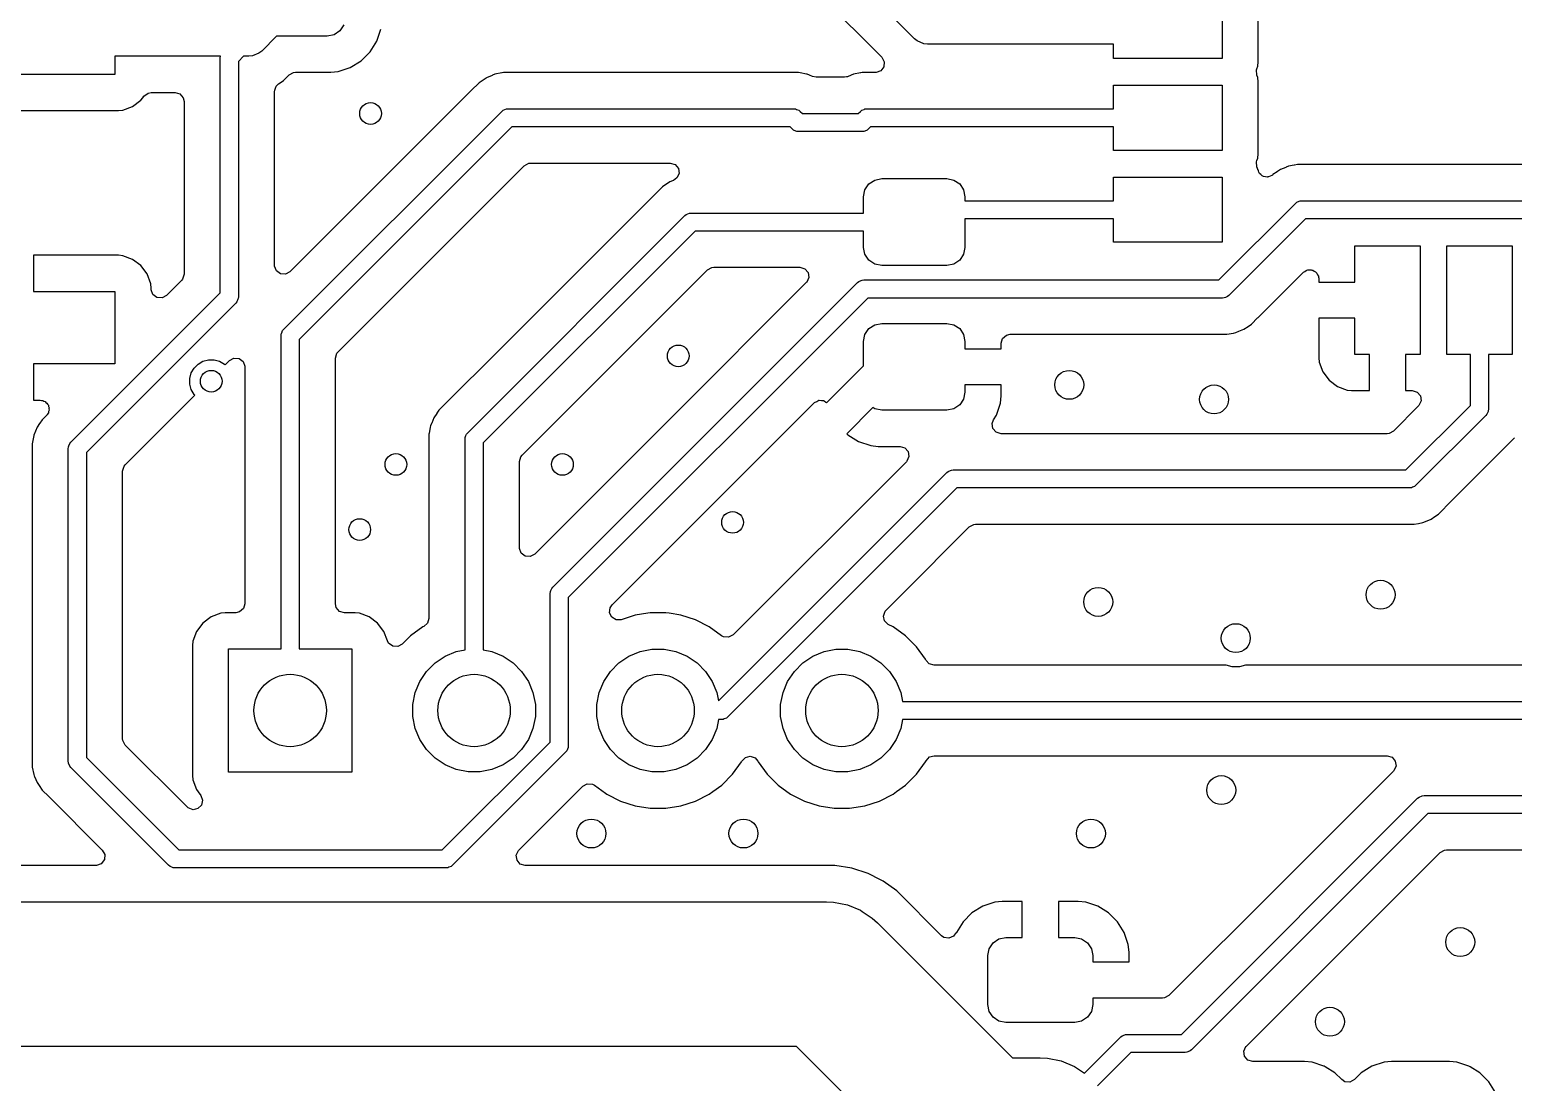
# Model space of a CAD drawing. Extents: x 2.03 to 8.88, y -5.74 to -2.97.
# Drawn here: x 3.702 to 4.509, y -4.246 to -3.673 of the extents above; entities that cross this region are included whole.
import ezdxf

# ---------------------------------------------------------------- set-up
doc = ezdxf.new("R2010")
doc.units = 0
doc.header["$MEASUREMENT"] = 0
doc.layers.add('BLACK', color=7, linetype='CONTINUOUS')

msp = doc.modelspace()

# ---------------------------------------------------------------- linework, layer by layer
at = {"layer": 'BLACK', "linetype": 'CONTINUOUS'}
for p, q in [((4.18359, -3.67783), (3.97392, -3.46816)), ((3.96974, -3.49184), (4.16581, -3.68791)), ((4.35079, -3.65315), (4.35079, -3.68858)), ((4.37049, -3.69047), (4.37049, -3.65126)), ((3.87327, -3.6703), (3.87113, -3.6735)), ((3.83675, -3.67638), (3.82861, -3.68452)), ((3.86417, -3.67638), (3.83675, -3.67638)), ((3.86794, -3.67563), (3.86417, -3.67638)), ((3.87113, -3.6735), (3.86794, -3.67563)), ((3.89113, -3.67911), (3.89331, -3.67255)), ((4.18508, -3.67905), (4.18359, -3.67783)), ((3.82712, -3.68574), (3.82357, -3.68721)), ((3.82861, -3.68452), (3.82712, -3.68574)), ((3.82712, -3.68574), (3.82712, -3.68574)), ((3.88262, -3.68987), (3.88751, -3.68499)), ((3.88751, -3.68499), (3.89113, -3.67911)), ((4.18863, -3.68052), (4.18508, -3.67905)), ((4.19055, -3.68071), (4.18863, -3.68052)), ((4.18863, -3.68052), (4.18863, -3.68052)), ((4.29173, -3.68071), (4.19055, -3.68071)), ((4.29173, -3.68858), (4.29173, -3.68071)), ((3.80618, -3.6874), (3.74882, -3.6874)), ((3.74882, -3.6874), (3.74882, -3.69724)), ((3.8061, -3.68819), (3.80618, -3.6874)), ((3.8061, -3.81615), (3.8061, -3.68819)), ((3.81877, -3.6874), (3.81594, -3.69023)), ((3.81594, -3.69023), (3.81594, -3.81819)), ((3.82165, -3.6874), (3.81877, -3.6874)), ((3.82357, -3.68721), (3.82165, -3.6874)), ((3.87019, -3.69567), (3.87675, -3.6935)), ((3.87675, -3.6935), (3.88262, -3.68987)), ((4.16693, -3.69306), (4.16528, -3.69527)), ((4.16581, -3.68791), (4.16712, -3.69032)), ((4.16712, -3.69032), (4.16693, -3.69306)), ((4.35079, -3.68858), (4.29173, -3.68858)), ((4.36954, -3.69483), (4.36974, -3.69416)), ((4.36974, -3.69416), (4.37024, -3.69281)), ((4.37024, -3.69281), (4.37049, -3.69047)), ((3.74882, -3.69724), (3.64055, -3.69724)), ((3.83679, -3.70322), (3.83782, -3.70229)), ((3.83782, -3.70229), (3.83865, -3.70174)), ((3.83782, -3.70229), (3.83782, -3.70229)), ((3.83782, -3.70229), (3.83782, -3.70229)), ((3.83865, -3.70174), (3.84049, -3.70051)), ((3.84049, -3.70051), (3.84349, -3.69751)), ((3.84349, -3.69751), (3.8459, -3.69619)), ((3.8459, -3.69619), (3.84694, -3.69608)), ((3.84694, -3.69608), (3.86614, -3.69608)), ((3.86614, -3.69608), (3.87019, -3.69567)), ((3.86614, -3.69608), (3.86614, -3.69608)), ((3.94599, -3.70265), (3.94347, -3.70517)), ((3.9469, -3.70174), (3.94599, -3.70265)), ((3.95014, -3.69957), (3.9469, -3.70174)), ((3.9469, -3.70174), (3.9469, -3.70174)), ((3.95063, -3.69925), (3.95014, -3.69957)), ((3.95014, -3.69957), (3.95014, -3.69957)), ((3.95093, -3.69904), (3.95063, -3.69925)), ((3.95386, -3.69783), (3.95093, -3.69904)), ((3.95093, -3.69904), (3.95093, -3.69904)), ((3.95418, -3.6977), (3.95386, -3.69783)), ((3.95386, -3.69783), (3.95386, -3.69783)), ((3.95542, -3.69719), (3.95418, -3.6977)), ((3.95918, -3.69644), (3.95542, -3.69719)), ((3.95932, -3.69641), (3.95918, -3.69644)), ((3.96017, -3.69624), (3.95932, -3.69641)), ((3.95932, -3.69641), (3.95932, -3.69641)), ((3.96502, -3.69624), (3.96017, -3.69624)), ((4.12041, -3.69624), (3.96502, -3.69624)), ((4.1214, -3.69644), (4.12041, -3.69624)), ((4.12041, -3.69624), (4.12041, -3.69624)), ((4.12478, -3.69711), (4.1214, -3.69644)), ((4.12517, -3.69719), (4.12478, -3.69711)), ((4.12641, -3.6977), (4.12517, -3.69719)), ((4.12517, -3.69719), (4.12517, -3.69719)), ((4.12816, -3.69843), (4.12641, -3.6977)), ((4.12641, -3.6977), (4.12641, -3.6977)), ((4.13003, -3.6988), (4.12816, -3.69843)), ((4.14556, -3.6988), (4.13003, -3.6988)), ((4.14656, -3.6986), (4.14556, -3.6988)), ((4.14694, -3.6986), (4.14656, -3.6986)), ((4.14719, -3.69853), (4.14694, -3.6986)), ((4.14918, -3.6977), (4.14719, -3.69853)), ((4.15042, -3.69719), (4.14918, -3.6977)), ((4.15419, -3.69644), (4.15042, -3.69719)), ((4.15441, -3.69639), (4.15419, -3.69644)), ((4.15518, -3.69624), (4.15441, -3.69639)), ((4.15441, -3.69639), (4.15441, -3.69639)), ((4.16235, -3.69624), (4.15518, -3.69624)), ((4.1627, -3.69623), (4.16235, -3.69624)), ((4.16528, -3.69527), (4.1627, -3.69623)), ((4.36974, -3.69757), (4.36954, -3.69483)), ((4.37024, -3.69892), (4.36974, -3.69757)), ((4.37049, -3.70126), (4.37024, -3.69892)), ((4.37049, -3.74047), (4.37049, -3.70126)), ((3.7629, -3.71132), (3.76395, -3.70992)), ((3.76395, -3.70992), (3.76459, -3.70906)), ((3.76459, -3.70906), (3.76679, -3.70741)), ((3.76679, -3.70741), (3.76849, -3.70711)), ((3.76849, -3.70711), (3.78152, -3.70711)), ((3.78152, -3.70711), (3.78416, -3.70788)), ((3.78416, -3.70788), (3.78596, -3.70996)), ((3.78596, -3.70996), (3.7864, -3.71199)), ((3.83565, -3.70635), (3.83574, -3.70605)), ((3.83565, -3.8012), (3.83565, -3.70635)), ((3.83569, -3.70574), (3.83612, -3.70475)), ((3.83574, -3.70605), (3.83569, -3.70574)), ((3.83612, -3.70475), (3.83642, -3.70371)), ((3.83642, -3.70371), (3.83669, -3.70344)), ((3.83669, -3.70344), (3.83679, -3.70322)), ((3.94347, -3.70517), (3.84398, -3.80465)), ((4.29173, -3.71594), (4.29173, -3.70315)), ((4.29173, -3.70315), (4.35079, -3.70315)), ((4.35079, -3.70315), (4.35079, -3.73858)), ((3.63867, -3.71695), (3.7507, -3.71695)), ((3.7507, -3.71695), (3.75305, -3.7167)), ((3.75305, -3.7167), (3.75836, -3.71472)), ((3.75836, -3.71472), (3.7629, -3.71132)), ((3.7864, -3.71199), (3.7864, -3.80597)), ((3.84061, -3.83589), (3.95912, -3.71739)), ((3.95912, -3.71739), (3.95986, -3.71677)), ((3.95986, -3.71677), (3.96164, -3.71604)), ((3.96164, -3.71604), (3.9626, -3.71594)), ((3.96164, -3.71604), (3.96164, -3.71604)), ((3.9626, -3.71594), (4.11799, -3.71594)), ((4.11799, -3.71594), (4.11895, -3.71604)), ((4.11895, -3.71604), (4.11895, -3.71604)), ((4.11895, -3.71604), (4.11947, -3.71625)), ((4.11947, -3.71625), (4.12072, -3.71677)), ((4.12072, -3.71677), (4.12072, -3.71677)), ((4.12072, -3.71677), (4.12147, -3.71739)), ((4.12147, -3.71739), (4.12258, -3.7185)), ((4.12258, -3.7185), (4.15301, -3.7185)), ((4.15301, -3.7185), (4.15413, -3.71739)), ((4.15413, -3.71739), (4.15487, -3.71677)), ((4.15487, -3.71677), (4.15613, -3.71625)), ((4.15487, -3.71677), (4.15487, -3.71677)), ((4.15613, -3.71625), (4.15665, -3.71604)), ((4.15665, -3.71604), (4.15761, -3.71594)), ((4.15665, -3.71604), (4.15665, -3.71604)), ((4.15761, -3.71594), (4.29173, -3.71594)), ((3.96464, -3.72579), (3.84902, -3.84141)), ((4.11595, -3.72579), (3.96464, -3.72579)), ((4.11706, -3.72691), (4.11595, -3.72579)), ((4.11781, -3.72752), (4.11706, -3.72691)), ((4.15853, -3.72691), (4.15778, -3.72752)), ((4.15964, -3.72579), (4.15853, -3.72691)), ((4.29173, -3.72579), (4.15964, -3.72579)), ((4.29173, -3.73858), (4.29173, -3.72579)), ((4.11906, -3.72804), (4.11781, -3.72752)), ((4.11781, -3.72752), (4.11781, -3.72752)), ((4.11958, -3.72825), (4.11906, -3.72804)), ((4.12054, -3.72835), (4.11958, -3.72825)), ((4.11958, -3.72825), (4.11958, -3.72825)), ((4.15505, -3.72835), (4.12054, -3.72835)), ((4.15601, -3.72825), (4.15505, -3.72835)), ((4.15653, -3.72804), (4.15601, -3.72825)), ((4.15601, -3.72825), (4.15601, -3.72825)), ((4.15778, -3.72752), (4.15653, -3.72804)), ((4.15778, -3.72752), (4.15778, -3.72752)), ((4.35079, -3.73858), (4.29173, -3.73858)), ((4.36974, -3.74416), (4.37024, -3.74281)), ((4.37024, -3.74281), (4.37049, -3.74047)), ((3.87015, -3.84814), (3.97137, -3.74692)), ((3.97137, -3.74692), (3.97378, -3.7456)), ((3.97378, -3.7456), (3.97482, -3.74549)), ((3.97482, -3.74549), (4.05073, -3.74549)), ((4.05073, -3.74549), (4.05337, -3.74627)), ((4.05337, -3.74627), (4.05517, -3.74835)), ((4.05556, -3.75107), (4.05442, -3.75357)), ((4.05517, -3.74835), (4.05556, -3.75107)), ((4.36954, -3.74483), (4.36974, -3.74416)), ((4.36974, -3.74757), (4.36954, -3.74483)), ((4.37003, -3.74835), (4.36974, -3.74757)), ((4.37024, -3.74892), (4.37003, -3.74835)), ((4.37031, -3.74922), (4.37024, -3.74892)), ((4.3704, -3.74919), (4.37031, -3.74922)), ((4.37057, -3.74965), (4.3704, -3.74919)), ((4.37072, -3.75043), (4.37057, -3.74965)), ((4.371, -3.75074), (4.37072, -3.75043)), ((4.37117, -3.75116), (4.371, -3.75074)), ((4.37194, -3.75174), (4.37117, -3.75116)), ((4.38081, -3.75018), (4.37848, -3.75174)), ((4.38086, -3.75015), (4.38081, -3.75018)), ((4.38251, -3.74904), (4.38086, -3.75015)), ((4.38086, -3.75015), (4.38086, -3.75015)), ((4.38539, -3.74785), (4.38251, -3.74904)), ((4.38251, -3.74904), (4.38251, -3.74904)), ((4.38568, -3.74773), (4.38539, -3.74785)), ((4.38539, -3.74785), (4.38539, -3.74785)), ((4.38699, -3.74719), (4.38568, -3.74773)), ((4.38999, -3.74659), (4.38699, -3.74719)), ((4.39015, -3.74656), (4.38999, -3.74659)), ((4.39175, -3.74624), (4.39015, -3.74656)), ((4.39015, -3.74656), (4.39015, -3.74656)), ((4.95619, -3.74624), (4.39175, -3.74624)), ((4.04651, -3.75843), (3.95769, -3.84725)), ((4.05054, -3.75574), (4.04651, -3.75843)), ((4.04651, -3.75843), (4.04651, -3.75843)), ((4.052, -3.75513), (4.05054, -3.75574)), ((4.0526, -3.75488), (4.052, -3.75513)), ((4.05442, -3.75357), (4.0526, -3.75488)), ((4.15665, -3.76001), (4.15879, -3.75682)), ((4.15879, -3.75682), (4.16198, -3.75469)), ((4.16198, -3.75469), (4.16575, -3.75394)), ((4.16575, -3.75394), (4.20118, -3.75394)), ((4.20118, -3.75394), (4.20495, -3.75469)), ((4.20495, -3.75469), (4.20814, -3.75682)), ((4.20814, -3.75682), (4.21027, -3.76001)), ((4.29173, -3.76594), (4.29173, -3.75315)), ((4.29173, -3.75315), (4.35079, -3.75315)), ((4.35079, -3.75315), (4.35079, -3.78858)), ((4.3726, -3.75244), (4.37194, -3.75174)), ((4.37302, -3.75255), (4.3726, -3.75244)), ((4.37337, -3.75281), (4.37302, -3.75255)), ((4.37433, -3.75288), (4.37337, -3.75281)), ((4.37527, -3.75311), (4.37433, -3.75288)), ((4.37568, -3.75297), (4.37527, -3.75311)), ((4.37611, -3.753), (4.37568, -3.75297)), ((4.37696, -3.75254), (4.37611, -3.753)), ((4.37787, -3.75223), (4.37696, -3.75254)), ((4.37823, -3.75199), (4.37787, -3.75223)), ((4.37848, -3.75174), (4.37823, -3.75199)), ((4.15591, -3.76378), (4.15665, -3.76001)), ((4.15591, -3.77264), (4.15591, -3.76378)), ((4.21027, -3.76001), (4.21102, -3.76378)), ((4.21102, -3.76378), (4.21102, -3.76594)), ((4.21102, -3.76594), (4.29173, -3.76594)), ((4.39069, -3.76739), (4.39144, -3.76677)), ((4.39144, -3.76677), (4.39269, -3.76625)), ((4.39144, -3.76677), (4.39144, -3.76677)), ((4.39269, -3.76625), (4.39321, -3.76604)), ((4.39321, -3.76604), (4.39417, -3.76594)), ((4.39321, -3.76604), (4.39321, -3.76604)), ((4.39417, -3.76594), (4.98071, -3.76594)), ((3.94061, -3.89219), (4.05872, -3.77408)), ((4.05872, -3.77408), (4.05947, -3.77347)), ((4.05947, -3.77347), (4.06124, -3.77273)), ((4.06124, -3.77273), (4.0622, -3.77264)), ((4.0622, -3.77264), (4.15591, -3.77264)), ((4.34899, -3.80909), (4.39069, -3.76739)), ((4.06424, -3.78248), (3.94902, -3.89771)), ((4.15591, -3.78248), (4.06424, -3.78248)), ((4.15591, -3.79134), (4.15591, -3.78248)), ((4.29173, -3.77579), (4.21102, -3.77579)), ((4.21102, -3.77579), (4.21102, -3.79134)), ((4.29173, -3.78858), (4.29173, -3.77579)), ((4.39621, -3.77579), (4.3545, -3.8175)), ((4.98071, -3.77579), (4.39621, -3.77579)), ((4.15665, -3.79511), (4.15591, -3.79134)), ((4.21102, -3.79134), (4.21027, -3.79511)), ((4.35079, -3.78858), (4.29173, -3.78858)), ((4.42303, -3.81024), (4.42303, -3.79055)), ((4.42303, -3.79055), (4.45846, -3.79055)), ((4.45846, -3.79055), (4.45846, -3.84961)), ((4.47303, -3.84961), (4.47303, -3.79055)), ((4.47303, -3.79055), (4.50846, -3.79055)), ((4.50846, -3.79055), (4.50846, -3.84961)), ((3.7507, -3.79567), (3.70453, -3.79567)), ((3.70453, -3.79567), (3.70453, -3.81535)), ((3.75305, -3.79592), (3.7507, -3.79567)), ((3.75835, -3.7979), (3.75305, -3.79592)), ((3.75305, -3.79592), (3.75305, -3.79592)), ((3.76288, -3.80129), (3.75835, -3.7979)), ((3.75835, -3.7979), (3.75835, -3.7979)), ((4.15879, -3.7983), (4.15665, -3.79511)), ((4.16198, -3.80043), (4.15879, -3.7983)), ((4.20814, -3.7983), (4.20495, -3.80043)), ((4.21027, -3.79511), (4.20814, -3.7983)), ((3.76627, -3.80582), (3.76288, -3.80129)), ((3.76288, -3.80129), (3.76288, -3.80129)), ((3.76825, -3.81113), (3.76627, -3.80582)), ((3.76627, -3.80582), (3.76627, -3.80582)), ((3.7864, -3.80597), (3.78562, -3.80861)), ((3.83566, -3.80155), (3.83565, -3.8012)), ((3.83662, -3.80413), (3.83566, -3.80155)), ((3.83883, -3.80578), (3.83662, -3.80413)), ((3.84157, -3.80597), (3.83883, -3.80578)), ((3.84398, -3.80465), (3.84157, -3.80597)), ((3.97015, -3.90444), (4.07098, -3.80361)), ((4.07098, -3.80361), (4.07339, -3.8023)), ((4.07339, -3.8023), (4.07443, -3.80219)), ((4.07443, -3.80219), (4.1213, -3.80219)), ((4.1213, -3.80219), (4.12394, -3.80296)), ((4.12394, -3.80296), (4.12574, -3.80504)), ((4.12574, -3.80504), (4.12613, -3.80776)), ((4.16575, -3.80118), (4.16198, -3.80043)), ((4.20118, -3.80118), (4.16575, -3.80118)), ((4.20495, -3.80043), (4.20118, -3.80118)), ((4.37043, -3.82944), (4.39501, -3.80485)), ((4.39501, -3.80485), (4.39578, -3.80444)), ((4.39578, -3.80444), (4.39644, -3.80386)), ((4.39644, -3.80386), (4.39696, -3.80379)), ((4.39696, -3.80379), (4.39743, -3.80353)), ((4.39743, -3.80353), (4.3983, -3.8036)), ((4.3983, -3.8036), (4.39916, -3.80347)), ((4.39916, -3.80347), (4.39964, -3.80369)), ((4.39964, -3.80369), (4.40017, -3.80373)), ((4.40017, -3.80373), (4.40087, -3.80425)), ((4.40087, -3.80425), (4.40166, -3.80462)), ((4.40166, -3.80462), (4.40195, -3.80506)), ((4.40195, -3.80506), (4.40237, -3.80538)), ((4.40237, -3.80538), (4.40268, -3.8062)), ((4.40268, -3.8062), (4.40315, -3.80693)), ((4.40315, -3.80693), (4.40327, -3.80779)), ((3.70453, -3.81535), (3.74882, -3.81535)), ((3.74882, -3.81535), (3.74882, -3.85472)), ((3.7685, -3.81347), (3.76825, -3.81113)), ((3.76825, -3.81113), (3.76825, -3.81113)), ((3.7685, -3.8141), (3.7685, -3.81347)), ((3.7685, -3.81347), (3.7685, -3.81347)), ((3.76852, -3.81444), (3.7685, -3.8141)), ((3.76948, -3.81702), (3.76852, -3.81444)), ((3.78497, -3.80942), (3.77684, -3.81755)), ((3.78562, -3.80861), (3.78497, -3.80942)), ((3.98691, -3.97622), (4.1526, -3.81054)), ((4.12475, -3.81052), (4.05088, -3.88439)), ((4.12499, -3.81026), (4.12475, -3.81052)), ((4.12613, -3.80776), (4.12499, -3.81026)), ((4.1526, -3.81054), (4.15335, -3.80992)), ((4.15335, -3.80992), (4.1546, -3.8094)), ((4.15335, -3.80992), (4.15335, -3.80992)), ((4.1546, -3.8094), (4.15512, -3.80919)), ((4.15512, -3.80919), (4.15608, -3.80909)), ((4.15512, -3.80919), (4.15512, -3.80919)), ((4.15608, -3.80909), (4.34899, -3.80909)), ((4.40327, -3.80779), (4.40333, -3.80796)), ((4.40333, -3.80796), (4.40335, -3.80831)), ((4.40335, -3.80831), (4.40335, -3.81024)), ((4.40335, -3.81024), (4.42303, -3.81024)), ((3.72487, -3.89739), (3.8061, -3.81615)), ((3.8145, -3.82167), (3.73327, -3.9029)), ((3.77168, -3.81867), (3.76948, -3.81702)), ((3.77442, -3.81887), (3.77168, -3.81867)), ((3.77684, -3.81755), (3.77442, -3.81887)), ((3.81512, -3.82092), (3.8145, -3.82167)), ((3.81572, -3.81946), (3.81512, -3.82092)), ((3.81512, -3.82092), (3.81512, -3.82092)), ((3.81585, -3.81915), (3.81572, -3.81946)), ((3.81594, -3.81819), (3.81585, -3.81915)), ((3.81585, -3.81915), (3.81585, -3.81915)), ((4.15812, -3.81894), (3.99531, -3.98174)), ((4.35102, -3.81894), (4.15812, -3.81894)), ((4.35198, -3.81884), (4.35102, -3.81894)), ((4.3526, -3.81859), (4.35198, -3.81884)), ((4.35198, -3.81884), (4.35198, -3.81884)), ((4.35376, -3.81811), (4.3526, -3.81859)), ((4.3545, -3.8175), (4.35376, -3.81811)), ((4.35376, -3.81811), (4.35376, -3.81811)), ((4.36672, -3.83314), (4.37015, -3.82971)), ((4.37015, -3.82971), (4.37043, -3.82944)), ((4.37015, -3.82971), (4.37015, -3.82971)), ((4.37043, -3.82944), (4.37043, -3.82944)), ((4.42303, -3.82992), (4.40335, -3.82992)), ((4.40335, -3.82992), (4.40335, -3.85149)), ((4.42303, -3.84961), (4.42303, -3.82992)), ((3.83917, -3.83937), (3.83927, -3.83841)), ((3.83917, -4.00984), (3.83917, -3.83937)), ((3.83927, -3.83841), (3.83935, -3.8382)), ((3.83935, -3.8382), (3.8395, -3.83786)), ((3.8395, -3.83786), (3.84, -3.83664)), ((3.84, -3.83664), (3.84061, -3.83589)), ((3.84, -3.83664), (3.84, -3.83664)), ((4.15591, -3.84252), (4.15665, -3.83875)), ((4.15665, -3.83875), (4.15879, -3.83556)), ((4.15879, -3.83556), (4.16198, -3.83343)), ((4.16198, -3.83343), (4.16575, -3.83268)), ((4.16575, -3.83268), (4.20118, -3.83268)), ((4.20118, -3.83268), (4.20495, -3.83343)), ((4.20495, -3.83343), (4.20814, -3.83556)), ((4.20814, -3.83556), (4.21027, -3.83875)), ((4.21027, -3.83875), (4.21102, -3.84252)), ((4.23148, -3.84088), (4.23356, -3.83908)), ((4.23356, -3.83908), (4.23559, -3.83864)), ((4.23559, -3.83864), (4.35345, -3.83864)), ((4.35345, -3.83864), (4.35704, -3.83793)), ((4.35345, -3.83864), (4.35345, -3.83864)), ((4.35704, -3.83793), (4.35821, -3.8377)), ((4.35821, -3.8377), (4.35993, -3.83698)), ((4.35993, -3.83698), (4.36269, -3.83584)), ((4.36269, -3.83584), (4.36493, -3.83434)), ((4.36493, -3.83434), (4.36672, -3.83314)), ((3.84902, -3.84141), (3.84902, -4.00984)), ((3.95769, -3.84725), (3.9284, -3.87654)), ((4.15591, -3.85577), (4.15591, -3.84252)), ((4.21102, -3.84252), (4.21102, -3.84646)), ((4.21102, -3.84646), (4.23071, -3.84646)), ((4.23071, -3.84352), (4.23148, -3.84088)), ((4.23071, -3.84646), (4.23071, -3.84352)), ((3.74882, -3.85472), (3.70453, -3.85472)), ((3.70453, -3.85472), (3.70453, -3.87441)), ((3.79181, -3.85698), (3.79399, -3.8548)), ((3.79399, -3.8548), (3.79666, -3.85326)), ((3.79666, -3.85326), (3.79964, -3.85246)), ((3.79964, -3.85246), (3.80272, -3.85246)), ((3.80272, -3.85246), (3.8057, -3.85326)), ((3.8057, -3.85326), (3.80837, -3.8548)), ((3.80837, -3.8548), (3.8088, -3.85524)), ((3.8088, -3.85524), (3.81113, -3.8529)), ((3.81113, -3.8529), (3.81355, -3.85159)), ((3.81355, -3.85159), (3.81629, -3.85178)), ((3.81629, -3.85178), (3.81849, -3.85343)), ((3.81849, -3.85343), (3.81946, -3.85601)), ((3.81946, -3.85601), (3.81947, -3.85636)), ((3.86872, -3.85159), (3.8695, -3.84895)), ((3.86872, -3.98526), (3.86872, -3.85159)), ((3.8695, -3.84895), (3.87015, -3.84814)), ((4.1358, -3.87587), (4.15591, -3.85577)), ((4.40335, -3.85149), (4.4036, -3.85383)), ((4.4036, -3.85383), (4.4036, -3.85383)), ((4.4036, -3.85383), (4.40558, -3.85914)), ((4.43091, -3.84961), (4.42303, -3.84961)), ((4.43091, -3.86929), (4.43091, -3.84961)), ((4.45846, -3.84961), (4.45059, -3.84961)), ((4.45059, -3.84961), (4.45059, -3.86929)), ((4.48583, -3.84961), (4.47303, -3.84961)), ((4.48583, -3.87729), (4.48583, -3.84961)), ((4.50846, -3.84961), (4.49567, -3.84961)), ((4.49567, -3.84961), (4.49567, -3.87933)), ((3.78947, -3.86263), (3.79027, -3.85965)), ((3.78947, -3.86571), (3.78947, -3.86263)), ((3.79027, -3.85965), (3.79181, -3.85698)), ((3.81947, -3.85636), (3.81947, -3.98526)), ((4.40558, -3.85914), (4.40558, -3.85914)), ((4.40558, -3.85914), (4.40897, -3.86367)), ((4.40897, -3.86367), (4.40897, -3.86367)), ((4.40897, -3.86367), (4.4135, -3.86706)), ((3.7544, -3.90964), (3.79224, -3.8718)), ((3.79027, -3.86869), (3.78947, -3.86571)), ((3.79181, -3.87136), (3.79027, -3.86869)), ((3.79224, -3.8718), (3.79181, -3.87136)), ((4.21102, -3.87008), (4.21027, -3.87385)), ((4.23071, -3.86614), (4.21102, -3.86614)), ((4.21102, -3.86614), (4.21102, -3.87008)), ((4.2303, -3.87609), (4.23071, -3.87205)), ((4.23071, -3.87205), (4.23071, -3.86614)), ((4.23071, -3.87205), (4.23071, -3.87205)), ((4.4135, -3.86706), (4.4135, -3.86706)), ((4.4135, -3.86706), (4.4188, -3.86904)), ((4.4188, -3.86904), (4.4188, -3.86904)), ((4.4188, -3.86904), (4.42115, -3.86929)), ((4.42115, -3.86929), (4.42115, -3.86929)), ((4.42115, -3.86929), (4.43091, -3.86929)), ((4.45059, -3.86929), (4.45418, -3.86929)), ((4.45418, -3.86929), (4.45681, -3.87007)), ((4.45681, -3.87007), (4.45862, -3.87215)), ((4.45862, -3.87215), (4.45901, -3.87487)), ((3.70453, -3.87441), (3.70819, -3.87441)), ((3.70819, -3.87441), (3.70885, -3.8746)), ((3.70885, -3.8746), (3.70953, -3.8746)), ((3.70953, -3.8746), (3.71014, -3.87498)), ((3.71014, -3.87498), (3.71083, -3.87518)), ((3.71083, -3.87518), (3.71128, -3.8757)), ((3.71128, -3.8757), (3.71186, -3.87607)), ((3.71186, -3.87607), (3.71216, -3.87672)), ((3.71216, -3.87672), (3.71263, -3.87726)), ((3.71263, -3.87726), (3.71273, -3.87794)), ((3.71273, -3.87794), (3.71302, -3.87856)), ((3.71302, -3.87999), (3.71274, -3.88062)), ((3.71302, -3.87856), (3.71292, -3.87927)), ((3.71292, -3.87927), (3.71302, -3.87999)), ((3.92497, -3.87997), (3.92392, -3.88154)), ((3.92735, -3.87759), (3.92497, -3.87997)), ((3.9284, -3.87654), (3.92735, -3.87759)), ((3.9284, -3.87654), (3.9284, -3.87654)), ((4.01911, -3.98581), (4.1291, -3.87583)), ((4.1291, -3.87583), (4.12918, -3.87578)), ((4.12918, -3.87578), (4.12923, -3.8757)), ((4.12923, -3.8757), (4.13038, -3.87513)), ((4.13038, -3.87513), (4.13151, -3.87451)), ((4.13151, -3.87451), (4.1316, -3.87452)), ((4.1316, -3.87452), (4.13169, -3.87447)), ((4.13169, -3.87447), (4.13297, -3.87461)), ((4.13297, -3.87461), (4.13425, -3.87471)), ((4.13425, -3.87471), (4.13433, -3.87476)), ((4.13433, -3.87476), (4.13442, -3.87477)), ((4.13442, -3.87477), (4.13542, -3.87558)), ((4.13542, -3.87558), (4.1358, -3.87587)), ((4.161, -3.87851), (4.14671, -3.8928)), ((4.16198, -3.87917), (4.161, -3.87851)), ((4.16575, -3.87992), (4.16198, -3.87917)), ((4.20118, -3.87992), (4.16575, -3.87992)), ((4.20495, -3.87917), (4.20118, -3.87992)), ((4.20814, -3.87704), (4.20495, -3.87917)), ((4.21027, -3.87385), (4.20814, -3.87704)), ((4.22812, -3.88264), (4.2303, -3.87609)), ((4.2303, -3.87609), (4.2303, -3.87609)), ((4.45763, -3.87763), (4.44399, -3.89127)), ((4.45072, -3.9124), (4.48583, -3.87729)), ((4.45786, -3.87737), (4.45763, -3.87763)), ((4.45901, -3.87487), (4.45786, -3.87737)), ((4.49557, -3.88029), (4.49544, -3.88061)), ((4.49567, -3.87933), (4.49557, -3.88029)), ((4.49557, -3.88029), (4.49557, -3.88029)), ((3.70786, -3.8872), (3.70652, -3.8892)), ((3.70802, -3.88696), (3.70786, -3.8872)), ((3.70786, -3.8872), (3.70786, -3.8872)), ((3.70922, -3.88517), (3.70802, -3.88696)), ((3.71178, -3.88261), (3.70922, -3.88517)), ((3.7119, -3.88246), (3.71178, -3.88261)), ((3.71203, -3.88218), (3.7119, -3.88246)), ((3.71265, -3.88129), (3.71203, -3.88218)), ((3.71274, -3.88062), (3.71265, -3.88129)), ((3.92096, -3.88716), (3.92041, -3.88849)), ((3.92105, -3.88696), (3.92096, -3.88716)), ((3.92096, -3.88716), (3.92096, -3.88716)), ((3.92227, -3.884), (3.92105, -3.88696)), ((3.92377, -3.88176), (3.92227, -3.884)), ((3.92392, -3.88154), (3.92377, -3.88176)), ((3.92392, -3.88154), (3.92392, -3.88154)), ((4.05088, -3.88439), (3.97705, -3.95822)), ((4.22584, -3.88712), (4.22651, -3.88525)), ((4.22623, -3.88984), (4.22584, -3.88712)), ((4.22651, -3.88525), (4.22812, -3.88264)), ((4.22812, -3.88264), (4.22812, -3.88264)), ((4.49423, -3.88281), (4.45624, -3.9208)), ((4.49484, -3.88206), (4.49423, -3.88281)), ((4.49544, -3.88061), (4.49484, -3.88206)), ((4.49484, -3.88206), (4.49484, -3.88206)), ((3.70467, -3.89368), (3.70377, -3.89819)), ((3.7047, -3.8936), (3.70467, -3.89368)), ((3.70563, -3.89135), (3.7047, -3.8936)), ((3.70652, -3.8892), (3.70563, -3.89135)), ((3.70652, -3.8892), (3.70652, -3.8892)), ((3.91958, -3.8927), (3.91947, -3.89324)), ((3.91947, -3.89324), (3.91947, -3.99319)), ((3.91959, -3.89265), (3.91958, -3.8927)), ((3.91958, -3.8927), (3.91958, -3.8927)), ((3.92029, -3.88912), (3.91959, -3.89265)), ((3.92041, -3.88852), (3.92029, -3.88912)), ((3.92041, -3.88849), (3.92041, -3.88849)), ((3.92041, -3.88849), (3.92041, -3.88852)), ((3.93917, -3.89567), (3.93927, -3.89471)), ((3.93917, -4.01033), (3.93917, -3.89567)), ((3.93927, -3.89469), (3.93968, -3.89372)), ((3.93927, -3.89471), (3.93927, -3.89469)), ((3.93968, -3.89372), (3.94, -3.89294)), ((3.94, -3.89293), (3.94061, -3.89219)), ((3.94, -3.89294), (3.94, -3.89293)), ((4.14671, -3.8928), (4.14731, -3.8934)), ((4.14731, -3.8934), (4.15318, -3.89702)), ((4.22803, -3.89192), (4.22623, -3.88984)), ((4.23067, -3.8927), (4.22803, -3.89192)), ((4.44053, -3.8927), (4.23067, -3.8927)), ((4.44157, -3.89259), (4.44053, -3.8927)), ((4.44399, -3.89127), (4.44157, -3.89259)), ((4.50645, -3.89846), (4.50988, -3.89503)), ((3.70376, -3.89824), (3.70372, -3.89844)), ((3.70372, -3.89844), (3.70372, -3.89844)), ((3.70372, -3.89844), (3.70372, -4.06844)), ((3.70377, -3.89819), (3.70376, -3.89824)), ((3.70376, -3.89824), (3.70376, -3.89824)), ((3.72343, -3.90087), (3.72352, -3.89991)), ((3.72343, -4.07087), (3.72343, -3.90087)), ((3.72352, -3.89991), (3.72355, -3.89983)), ((3.72355, -3.89983), (3.72373, -3.89939)), ((3.72373, -3.89939), (3.72425, -3.89813)), ((3.72425, -3.89813), (3.72487, -3.89739)), ((3.72425, -3.89813), (3.72425, -3.89813)), ((3.73327, -3.9029), (3.73327, -4.06883)), ((3.94902, -3.89771), (3.94902, -4.01033)), ((3.9695, -3.90525), (3.97015, -3.90444)), ((4.15318, -3.89702), (4.15318, -3.89702)), ((4.15318, -3.89702), (4.15974, -3.89919)), ((4.15974, -3.89919), (4.15974, -3.89919)), ((4.15974, -3.89919), (4.16378, -3.89961)), ((4.16378, -3.89961), (4.17571, -3.89961)), ((4.17571, -3.89961), (4.17835, -3.90038)), ((4.17835, -3.90038), (4.18015, -3.90246)), ((4.18015, -3.90246), (4.18054, -3.90518)), ((4.47216, -3.93274), (4.50645, -3.89846)), ((4.50645, -3.89846), (4.50645, -3.89846)), ((3.75297, -3.91309), (3.75375, -3.91045)), ((3.75375, -3.91045), (3.7544, -3.90964)), ((3.96872, -3.90789), (3.9695, -3.90525)), ((3.96872, -3.95477), (3.96872, -3.90789)), ((4.17916, -3.90794), (4.08493, -4.00217)), ((4.1794, -3.90769), (4.17916, -3.90794)), ((4.18054, -3.90518), (4.1794, -3.90769)), ((4.20314, -3.9127), (4.20364, -3.9125)), ((4.20364, -3.9125), (4.2046, -3.9124)), ((4.20364, -3.9125), (4.20364, -3.9125)), ((4.2046, -3.9124), (4.45072, -3.9124)), ((3.75297, -4.05864), (3.75297, -3.91309)), ((4.07699, -4.03798), (4.20112, -3.91384)), ((4.20112, -3.91384), (4.20187, -3.91323)), ((4.20187, -3.91323), (4.20314, -3.9127)), ((4.20187, -3.91323), (4.20187, -3.91323)), ((4.20664, -3.92224), (4.0821, -4.04679)), ((4.45276, -3.92224), (4.20664, -3.92224)), ((4.45372, -3.92215), (4.45276, -3.92224)), ((4.45442, -3.92186), (4.45372, -3.92215)), ((4.45372, -3.92215), (4.45372, -3.92215)), ((4.45549, -3.92141), (4.45442, -3.92186)), ((4.45624, -3.9208), (4.45549, -3.92141)), ((4.45549, -3.92141), (4.45549, -3.92141)), ((4.46651, -3.93775), (4.46845, -3.93645)), ((4.46845, -3.93645), (4.47188, -3.93302)), ((4.47188, -3.93302), (4.47216, -3.93274)), ((4.47188, -3.93302), (4.47188, -3.93302)), ((4.47216, -3.93274), (4.47216, -3.93274)), ((4.17627, -3.98048), (4.21337, -3.94338)), ((4.21337, -3.94338), (4.21579, -3.94206)), ((4.21579, -3.94206), (4.21682, -3.94195)), ((4.21682, -3.94195), (4.45518, -3.94195)), ((4.45518, -3.94195), (4.45756, -3.94148)), ((4.45756, -3.94148), (4.45994, -3.941)), ((4.45994, -3.941), (4.4614, -3.9404)), ((4.4614, -3.9404), (4.46442, -3.93915)), ((4.46442, -3.93915), (4.46651, -3.93775)), ((3.96873, -3.95511), (3.96872, -3.95477)), ((3.96969, -3.95769), (3.96873, -3.95511)), ((3.9719, -3.95934), (3.96969, -3.95769)), ((3.97464, -3.95954), (3.9719, -3.95934)), ((3.97705, -3.95822), (3.97464, -3.95954)), ((3.98586, -3.97804), (3.9863, -3.97697)), ((3.9863, -3.97697), (3.98691, -3.97622)), ((3.9863, -3.97697), (3.9863, -3.97697)), ((3.98547, -3.9797), (3.98557, -3.97874)), ((3.98547, -4.06045), (3.98547, -3.9797)), ((3.98557, -3.97874), (3.98561, -3.97865)), ((3.98561, -3.97865), (3.98586, -3.97804)), ((3.99531, -3.98174), (3.99531, -4.06248)), ((4.16807, -3.98868), (4.17627, -3.98048)), ((3.80109, -3.99237), (3.79655, -3.99577)), ((3.8064, -3.99039), (3.80109, -3.99237)), ((3.80109, -3.99237), (3.80109, -3.99237)), ((3.80875, -3.99014), (3.8064, -3.99039)), ((3.81459, -3.99014), (3.80875, -3.99014)), ((3.80875, -3.99014), (3.80875, -3.99014)), ((3.81661, -3.9897), (3.81459, -3.99014)), ((3.81869, -3.9879), (3.81661, -3.9897)), ((3.81947, -3.98526), (3.81869, -3.9879)), ((3.86916, -3.98728), (3.86872, -3.98526)), ((3.87096, -3.98936), (3.86916, -3.98728)), ((3.8736, -3.99014), (3.87096, -3.98936)), ((3.87944, -3.99014), (3.8736, -3.99014)), ((3.88179, -3.99039), (3.87944, -3.99014)), ((3.87944, -3.99014), (3.87944, -3.99014)), ((3.87944, -3.99014), (3.87944, -3.99014)), ((3.87944, -3.99014), (3.87944, -3.99014)), ((3.8871, -3.99237), (3.88179, -3.99039)), ((3.88179, -3.99039), (3.88179, -3.99039)), ((3.89164, -3.99577), (3.8871, -3.99237)), ((3.8871, -3.99237), (3.8871, -3.99237)), ((3.91947, -3.99319), (3.91869, -3.99583)), ((4.01775, -3.9901), (4.01807, -3.98736)), ((4.01897, -3.99257), (4.01775, -3.9901)), ((4.01807, -3.98736), (4.01911, -3.98581)), ((4.02132, -3.99399), (4.01897, -3.99257)), ((4.03164, -3.99145), (4.02407, -3.99391)), ((4.03857, -3.99035), (4.03164, -3.99145)), ((4.03991, -3.99014), (4.03857, -3.99035)), ((4.04828, -3.99014), (4.03991, -3.99014)), ((4.0502, -3.99044), (4.04828, -3.99014)), ((4.05654, -3.99145), (4.0502, -3.99044)), ((4.0645, -3.99403), (4.05654, -3.99145)), ((4.05654, -3.99145), (4.05654, -3.99145)), ((4.05654, -3.99145), (4.05654, -3.99145)), ((4.16665, -3.99192), (4.16753, -3.98932)), ((4.16731, -3.99459), (4.16665, -3.99192)), ((4.16753, -3.98932), (4.16807, -3.98868)), ((3.79316, -4.0003), (3.79118, -4.00561)), ((3.79655, -3.99577), (3.79316, -4.0003)), ((3.79316, -4.0003), (3.79316, -4.0003)), ((3.79655, -3.99577), (3.79655, -3.99577)), ((3.89503, -4.0003), (3.89164, -3.99577)), ((3.89164, -3.99577), (3.89164, -3.99577)), ((3.89696, -4.00548), (3.89503, -4.0003)), ((3.89503, -4.0003), (3.89503, -4.0003)), ((3.91623, -3.99783), (3.90946, -4.00275)), ((3.9168, -3.99754), (3.91623, -3.99783)), ((3.91869, -3.99583), (3.9168, -3.99754)), ((4.02407, -3.99391), (4.02132, -3.99399)), ((4.07196, -3.99783), (4.0645, -3.99403)), ((4.0645, -3.99403), (4.0645, -3.99403)), ((4.0645, -3.99403), (4.0645, -3.99403)), ((4.07861, -4.00266), (4.07196, -3.99783)), ((4.16931, -3.99648), (4.16731, -3.99459)), ((4.17196, -3.99783), (4.16931, -3.99648)), ((4.17873, -4.00275), (4.17196, -3.99783)), ((3.79118, -4.00561), (3.79093, -4.00796)), ((3.79093, -4.00796), (3.79093, -4.00796)), ((3.79093, -4.00796), (3.79093, -4.07866)), ((3.89763, -4.0067), (3.89696, -4.00548)), ((3.89983, -4.00834), (3.89763, -4.0067)), ((3.90257, -4.00854), (3.89983, -4.00834)), ((3.90499, -4.00722), (3.90257, -4.00854)), ((3.90946, -4.00275), (3.90499, -4.00722)), ((4.07977, -4.00329), (4.07861, -4.00266)), ((4.08252, -4.00348), (4.07977, -4.00329)), ((4.08493, -4.00217), (4.08252, -4.00348)), ((4.18465, -4.00867), (4.17873, -4.00275)), ((4.18957, -4.01544), (4.18465, -4.00867)), ((3.81063, -4.07677), (3.81063, -4.00984)), ((3.81063, -4.00984), (3.83917, -4.00984)), ((3.84902, -4.00984), (3.87756, -4.00984)), ((3.87756, -4.00984), (3.87756, -4.07677)), ((3.91823, -4.02208), (3.92286, -4.01744)), ((3.92286, -4.01744), (3.92832, -4.01379)), ((3.92832, -4.01379), (3.93438, -4.01128)), ((3.93438, -4.01128), (3.93917, -4.01033)), ((3.94902, -4.01033), (3.95381, -4.01128)), ((3.95381, -4.01128), (3.95987, -4.01379)), ((3.95987, -4.01379), (3.96532, -4.01744)), ((3.96532, -4.01744), (3.96996, -4.02208)), ((4.01823, -4.02208), (4.02286, -4.01744)), ((4.02286, -4.01744), (4.02832, -4.01379)), ((4.02832, -4.01379), (4.03438, -4.01128)), ((4.03438, -4.01128), (4.04081, -4.01)), ((4.04081, -4.01), (4.04737, -4.01)), ((4.04737, -4.01), (4.05381, -4.01128)), ((4.05381, -4.01128), (4.05987, -4.01379)), ((4.05987, -4.01379), (4.06532, -4.01744)), ((4.06532, -4.01744), (4.06996, -4.02208)), ((4.11823, -4.02208), (4.12286, -4.01744)), ((4.12286, -4.01744), (4.12832, -4.01379)), ((4.12832, -4.01379), (4.13438, -4.01128)), ((4.13438, -4.01128), (4.14081, -4.01)), ((4.14081, -4.01), (4.14737, -4.01)), ((4.14737, -4.01), (4.15381, -4.01128)), ((4.15381, -4.01128), (4.15987, -4.01379)), ((4.15987, -4.01379), (4.16532, -4.01744)), ((4.16532, -4.01744), (4.16996, -4.02208)), ((4.18986, -4.01602), (4.18957, -4.01544)), ((4.19157, -4.01791), (4.18986, -4.01602)), ((3.91458, -4.02753), (3.91823, -4.02208)), ((3.96996, -4.02208), (3.97361, -4.02753)), ((4.01458, -4.02753), (4.01823, -4.02208)), ((4.06996, -4.02208), (4.07361, -4.02753)), ((4.11458, -4.02753), (4.11823, -4.02208)), ((4.16996, -4.02208), (4.17361, -4.02753)), ((4.19421, -4.01868), (4.19157, -4.01791)), ((4.35297, -4.01868), (4.19421, -4.01868)), ((4.35621, -4.01955), (4.35297, -4.01868)), ((4.36032, -4.01955), (4.35621, -4.01955)), ((4.36357, -4.01868), (4.36032, -4.01955)), ((4.64467, -4.01868), (4.36357, -4.01868)), ((3.91079, -4.04003), (3.91207, -4.03359)), ((3.91207, -4.03359), (3.91458, -4.02753)), ((3.97361, -4.02753), (3.97612, -4.03359)), ((3.97612, -4.03359), (3.9774, -4.04003)), ((4.01079, -4.04003), (4.01207, -4.03359)), ((4.01207, -4.03359), (4.01458, -4.02753)), ((4.07361, -4.02753), (4.07612, -4.03359)), ((4.07612, -4.03359), (4.07699, -4.03798)), ((4.11079, -4.04003), (4.11207, -4.03359)), ((4.11207, -4.03359), (4.11458, -4.02753)), ((4.17361, -4.02753), (4.17612, -4.03359)), ((4.17612, -4.03359), (4.17707, -4.03839)), ((3.91079, -4.04659), (3.91079, -4.04003)), ((3.9774, -4.04003), (3.9774, -4.04659)), ((4.01079, -4.04659), (4.01079, -4.04003)), ((4.11079, -4.04659), (4.11079, -4.04003)), ((4.17707, -4.03839), (4.65485, -4.03839)), ((3.91207, -4.05302), (3.91079, -4.04659)), ((3.9774, -4.04659), (3.97612, -4.05302)), ((4.01207, -4.05302), (4.01079, -4.04659)), ((4.07707, -4.04823), (4.07612, -4.05302)), ((4.07862, -4.04823), (4.07707, -4.04823)), ((4.07958, -4.04813), (4.07862, -4.04823)), ((4.0801, -4.04792), (4.07958, -4.04813)), ((4.07958, -4.04813), (4.07958, -4.04813)), ((4.08135, -4.0474), (4.0801, -4.04792)), ((4.0821, -4.04679), (4.08135, -4.0474)), ((4.08135, -4.0474), (4.08135, -4.0474)), ((4.11207, -4.05302), (4.11079, -4.04659)), ((4.17707, -4.04823), (4.17612, -4.05302)), ((4.65689, -4.04823), (4.17707, -4.04823)), ((3.91458, -4.05908), (3.91207, -4.05302)), ((3.97612, -4.05302), (3.97361, -4.05908)), ((4.01458, -4.05908), (4.01207, -4.05302)), ((4.07612, -4.05302), (4.07361, -4.05908)), ((4.11458, -4.05908), (4.11207, -4.05302)), ((4.17612, -4.05302), (4.17361, -4.05908)), ((3.75308, -4.05968), (3.75297, -4.05864)), ((3.7544, -4.0621), (3.75308, -4.05968)), ((3.78818, -4.09588), (3.7544, -4.0621)), ((3.91823, -4.06454), (3.91458, -4.05908)), ((3.92286, -4.06918), (3.91823, -4.06454)), ((3.92682, -4.11909), (3.98547, -4.06045)), ((3.96996, -4.06454), (3.96532, -4.06918)), ((3.97361, -4.05908), (3.96996, -4.06454)), ((3.99449, -4.06522), (3.99387, -4.06596)), ((3.99522, -4.06344), (3.99449, -4.06522)), ((3.99531, -4.06248), (3.99522, -4.06344)), ((3.99522, -4.06344), (3.99522, -4.06344)), ((4.01823, -4.06454), (4.01458, -4.05908)), ((4.02286, -4.06918), (4.01823, -4.06454)), ((4.06996, -4.06454), (4.06532, -4.06918)), ((4.07361, -4.05908), (4.06996, -4.06454)), ((4.11823, -4.06454), (4.11458, -4.05908)), ((4.12286, -4.06918), (4.11823, -4.06454)), ((4.16996, -4.06454), (4.16532, -4.06918)), ((4.17361, -4.05908), (4.16996, -4.06454)), ((3.70372, -4.06844), (3.70372, -4.07329)), ((3.70372, -4.07329), (3.70389, -4.07415)), ((3.72352, -4.07183), (3.72343, -4.07087)), ((3.7236, -4.07202), (3.72352, -4.07183)), ((3.72352, -4.07183), (3.72352, -4.07183)), ((3.72425, -4.0736), (3.7236, -4.07202)), ((3.72487, -4.07435), (3.72425, -4.0736)), ((3.72425, -4.0736), (3.72425, -4.0736)), ((3.73327, -4.06883), (3.78353, -4.11909)), ((3.92832, -4.07282), (3.92286, -4.06918)), ((3.93438, -4.07533), (3.92832, -4.07282)), ((3.99387, -4.06596), (3.93234, -4.1275)), ((3.95987, -4.07282), (3.95381, -4.07533)), ((3.96532, -4.06918), (3.95987, -4.07282)), ((4.02832, -4.07282), (4.02286, -4.06918)), ((4.03438, -4.07533), (4.02832, -4.07282)), ((4.05987, -4.07282), (4.05381, -4.07533)), ((4.06532, -4.06918), (4.05987, -4.07282)), ((4.08465, -4.07794), (4.08957, -4.07117)), ((4.08957, -4.07117), (4.08974, -4.07083)), ((4.08957, -4.07117), (4.08957, -4.07117)), ((4.08974, -4.07083), (4.09163, -4.06883)), ((4.09163, -4.06883), (4.0943, -4.06817)), ((4.0943, -4.06817), (4.09691, -4.06905)), ((4.09691, -4.06905), (4.09844, -4.07083)), ((4.09844, -4.07083), (4.09862, -4.07117)), ((4.09862, -4.07117), (4.09862, -4.07117)), ((4.09862, -4.07117), (4.10354, -4.07794)), ((4.12832, -4.07282), (4.12286, -4.06918)), ((4.13438, -4.07533), (4.12832, -4.07282)), ((4.15987, -4.07282), (4.15381, -4.07533)), ((4.16532, -4.06918), (4.15987, -4.07282)), ((4.18465, -4.07794), (4.18957, -4.07117)), ((4.18957, -4.07117), (4.18986, -4.0706)), ((4.18957, -4.07117), (4.18957, -4.07117)), ((4.18986, -4.0706), (4.19175, -4.0686)), ((4.19175, -4.0686), (4.19421, -4.06793)), ((4.19421, -4.06793), (4.44057, -4.06793)), ((4.44057, -4.06793), (4.44321, -4.06871)), ((4.44321, -4.06871), (4.44501, -4.07079)), ((4.4454, -4.07351), (4.44426, -4.07601)), ((4.44501, -4.07079), (4.4454, -4.07351)), ((3.70389, -4.07415), (3.70467, -4.07805)), ((3.70467, -4.07805), (3.70498, -4.0788)), ((3.70498, -4.0788), (3.70512, -4.07914)), ((3.70512, -4.07914), (3.70512, -4.07914)), ((3.70512, -4.07914), (3.70652, -4.08253)), ((3.77802, -4.1275), (3.72487, -4.07435)), ((3.79093, -4.07866), (3.79093, -4.07866)), ((3.79093, -4.07866), (3.79118, -4.081)), ((3.79118, -4.081), (3.79316, -4.08631)), ((3.87756, -4.07677), (3.81063, -4.07677)), ((3.94081, -4.07661), (3.93438, -4.07533)), ((3.94737, -4.07661), (3.94081, -4.07661)), ((3.95381, -4.07533), (3.94737, -4.07661)), ((4.04081, -4.07661), (4.03438, -4.07533)), ((4.04737, -4.07661), (4.04081, -4.07661)), ((4.05381, -4.07533), (4.04737, -4.07661)), ((4.07873, -4.08386), (4.08465, -4.07794)), ((4.08465, -4.07794), (4.08465, -4.07794)), ((4.08465, -4.07794), (4.08465, -4.07794)), ((4.10354, -4.07794), (4.10946, -4.08386)), ((4.14081, -4.07661), (4.13438, -4.07533)), ((4.14737, -4.07661), (4.14081, -4.07661)), ((4.15381, -4.07533), (4.14737, -4.07661)), ((4.17873, -4.08386), (4.18465, -4.07794)), ((4.18465, -4.07794), (4.18465, -4.07794)), ((4.18465, -4.07794), (4.18465, -4.07794)), ((4.4415, -4.07879), (4.38127, -4.13902)), ((4.44402, -4.07627), (4.4415, -4.07879)), ((4.4415, -4.07879), (4.4415, -4.07879)), ((4.44426, -4.07601), (4.44402, -4.07627)), ((3.70652, -4.08253), (3.70757, -4.08409)), ((3.70757, -4.08409), (3.70757, -4.08409)), ((3.70757, -4.08409), (3.70922, -4.08656)), ((3.70922, -4.08656), (3.71282, -4.09016)), ((3.79316, -4.08631), (3.79316, -4.08631)), ((3.79316, -4.08631), (3.79415, -4.08764)), ((3.79415, -4.08764), (3.79553, -4.08948)), ((3.79553, -4.08948), (3.79554, -4.0895)), ((3.79554, -4.0895), (3.7965, -4.09208)), ((3.97675, -4.11096), (4.00326, -4.08445)), ((4.00326, -4.08445), (4.00567, -4.08313)), ((4.00567, -4.08313), (4.00841, -4.08333)), ((4.00841, -4.08333), (4.00958, -4.08395)), ((4.00958, -4.08395), (4.01556, -4.08829)), ((4.01556, -4.08829), (4.01623, -4.08878)), ((4.01623, -4.08878), (4.02368, -4.09258)), ((4.0645, -4.09258), (4.07196, -4.08878)), ((4.07196, -4.08878), (4.07385, -4.08741)), ((4.07385, -4.08741), (4.07873, -4.08386)), ((4.07873, -4.08386), (4.07873, -4.08386)), ((4.07873, -4.08386), (4.07873, -4.08386)), ((4.10946, -4.08386), (4.11623, -4.08878)), ((4.11623, -4.08878), (4.11623, -4.08878)), ((4.11623, -4.08878), (4.11623, -4.08878)), ((4.11623, -4.08878), (4.12368, -4.09258)), ((4.1645, -4.09258), (4.17196, -4.08878)), ((4.17196, -4.08878), (4.17385, -4.08741)), ((4.17385, -4.08741), (4.17873, -4.08386)), ((4.17873, -4.08386), (4.17873, -4.08386)), ((4.17873, -4.08386), (4.17873, -4.08386)), ((4.4579, -4.0904), (4.45967, -4.08966)), ((4.45967, -4.08966), (4.46063, -4.08957)), ((4.45967, -4.08966), (4.45967, -4.08966)), ((4.46063, -4.08957), (4.6437, -4.08957)), ((3.71282, -4.09016), (3.71282, -4.09017)), ((3.71282, -4.09017), (3.74194, -4.11928)), ((3.78871, -4.09633), (3.78818, -4.09588)), ((3.79129, -4.09729), (3.78871, -4.09633)), ((3.79397, -4.09671), (3.79129, -4.09729)), ((3.79592, -4.09476), (3.79397, -4.09671)), ((3.7965, -4.09208), (3.79592, -4.09476)), ((4.02368, -4.09258), (4.03164, -4.09517)), ((4.03164, -4.09517), (4.03991, -4.09648)), ((4.03991, -4.09648), (4.03991, -4.09648)), ((4.03991, -4.09648), (4.04828, -4.09648)), ((4.04828, -4.09648), (4.05654, -4.09517)), ((4.04828, -4.09648), (4.04828, -4.09648)), ((4.05654, -4.09517), (4.0645, -4.09258)), ((4.12368, -4.09258), (4.13164, -4.09517)), ((4.13164, -4.09517), (4.13991, -4.09648)), ((4.13991, -4.09648), (4.13991, -4.09648)), ((4.13991, -4.09648), (4.14828, -4.09648)), ((4.14828, -4.09648), (4.15654, -4.09517)), ((4.14828, -4.09648), (4.14828, -4.09648)), ((4.15654, -4.09517), (4.1645, -4.09258)), ((4.32867, -4.21949), (4.45715, -4.09101)), ((4.45715, -4.09101), (4.4579, -4.0904)), ((4.46267, -4.09941), (4.33419, -4.22789)), ((4.6437, -4.09941), (4.46267, -4.09941)), ((3.96842, -4.11928), (3.97675, -4.11096)), ((3.74194, -4.11928), (3.74326, -4.1217)), ((3.74326, -4.1217), (3.74306, -4.12444)), ((3.78353, -4.11909), (3.92682, -4.11909)), ((3.96704, -4.12204), (3.96818, -4.11954)), ((3.96743, -4.12476), (3.96704, -4.12204)), ((3.96818, -4.11954), (3.96842, -4.11928)), ((4.36405, -4.2259), (4.4694, -4.12054)), ((4.4694, -4.12054), (4.47181, -4.11923)), ((4.47181, -4.11923), (4.47285, -4.11911)), ((4.47285, -4.11911), (4.61911, -4.11911)), ((3.73849, -4.12762), (3.67807, -4.12762)), ((3.73883, -4.12761), (3.73849, -4.12762)), ((3.74141, -4.12664), (3.73883, -4.12761)), ((3.74306, -4.12444), (3.74141, -4.12664)), ((3.77876, -4.12811), (3.77802, -4.1275)), ((3.7798, -4.12854), (3.77876, -4.12811)), ((3.77876, -4.12811), (3.77876, -4.12811)), ((3.78054, -4.12884), (3.7798, -4.12854)), ((3.7815, -4.12894), (3.78054, -4.12884)), ((3.78054, -4.12884), (3.78054, -4.12884)), ((3.92886, -4.12894), (3.7815, -4.12894)), ((3.92982, -4.12884), (3.92886, -4.12894)), ((3.93045, -4.12858), (3.92982, -4.12884)), ((3.92982, -4.12884), (3.92982, -4.12884)), ((3.9316, -4.12811), (3.93045, -4.12858)), ((3.93234, -4.1275), (3.9316, -4.12811)), ((3.9316, -4.12811), (3.9316, -4.12811)), ((3.96923, -4.12684), (3.96743, -4.12476)), ((3.97187, -4.12762), (3.96923, -4.12684)), ((4.1403, -4.12762), (3.97187, -4.12762)), ((4.14948, -4.12907), (4.1403, -4.12762)), ((4.1403, -4.12762), (4.1403, -4.12762)), ((4.15833, -4.13195), (4.14948, -4.12907)), ((4.16503, -4.13536), (4.15833, -4.13195)), ((4.16661, -4.13617), (4.16503, -4.13536)), ((4.17394, -4.14149), (4.16661, -4.13617)), ((4.17414, -4.14163), (4.17394, -4.14149)), ((4.19831, -4.16581), (4.17414, -4.14163)), ((4.38127, -4.13902), (4.32194, -4.19835)), ((3.66788, -4.14732), (4.13565, -4.14732)), ((4.13565, -4.14732), (4.13951, -4.14751)), ((4.13951, -4.14751), (4.14708, -4.14902)), ((4.14708, -4.14902), (4.15421, -4.15197)), ((4.15421, -4.15197), (4.15519, -4.15263)), ((4.15519, -4.15263), (4.16063, -4.15626)), ((4.21483, -4.15335), (4.20995, -4.15823)), ((4.2207, -4.14973), (4.21483, -4.15335)), ((4.22726, -4.14756), (4.2207, -4.14973)), ((4.2207, -4.14973), (4.2207, -4.14973)), ((4.2313, -4.14715), (4.22726, -4.14756)), ((4.24213, -4.14715), (4.2313, -4.14715)), ((4.2313, -4.14715), (4.2313, -4.14715)), ((4.24213, -4.16683), (4.24213, -4.14715)), ((4.27264, -4.14715), (4.26181, -4.14715)), ((4.26181, -4.14715), (4.26181, -4.16683)), ((4.27668, -4.14756), (4.27264, -4.14715)), ((4.28323, -4.14973), (4.27668, -4.14756)), ((4.27668, -4.14756), (4.27668, -4.14756)), ((4.28911, -4.15335), (4.28323, -4.14973)), ((4.28323, -4.14973), (4.28323, -4.14973)), ((4.29399, -4.15823), (4.28911, -4.15335)), ((4.16063, -4.15626), (4.16349, -4.15885)), ((4.16349, -4.15885), (4.23692, -4.23228)), ((4.20995, -4.15823), (4.20632, -4.16411)), ((4.29761, -4.16411), (4.29399, -4.15823)), ((4.19958, -4.16672), (4.19831, -4.16581)), ((4.20229, -4.16721), (4.19958, -4.16672)), ((4.20483, -4.16615), (4.20229, -4.16721)), ((4.2061, -4.16432), (4.20483, -4.16615)), ((4.2062, -4.16437), (4.2061, -4.16432)), ((4.20632, -4.16411), (4.2062, -4.16437)), ((4.22417, -4.17291), (4.22631, -4.16971)), ((4.22631, -4.16971), (4.2295, -4.16758)), ((4.2295, -4.16758), (4.23327, -4.16683)), ((4.23327, -4.16683), (4.24213, -4.16683)), ((4.26181, -4.16683), (4.27067, -4.16683)), ((4.27067, -4.16683), (4.27444, -4.16758)), ((4.27444, -4.16758), (4.27763, -4.16971)), ((4.27763, -4.16971), (4.27976, -4.17291)), ((4.29978, -4.17066), (4.29761, -4.16411)), ((4.29761, -4.16411), (4.29761, -4.16411)), ((4.3002, -4.17471), (4.29978, -4.17066)), ((4.22343, -4.17667), (4.22417, -4.17291)), ((4.22343, -4.20325), (4.22343, -4.17667)), ((4.27976, -4.17291), (4.28051, -4.17667)), ((4.28051, -4.17667), (4.28051, -4.18012)), ((4.3002, -4.18012), (4.3002, -4.17471)), ((4.3002, -4.17471), (4.3002, -4.17471)), ((4.28051, -4.18012), (4.3002, -4.18012)), ((4.29635, -4.1998), (4.28051, -4.1998)), ((4.28051, -4.1998), (4.28051, -4.20325)), ((4.29675, -4.19978), (4.29635, -4.1998)), ((4.31849, -4.19978), (4.29675, -4.19978)), ((4.31952, -4.19967), (4.31849, -4.19978)), ((4.32194, -4.19835), (4.31952, -4.19967)), ((4.22417, -4.20701), (4.22343, -4.20325)), ((4.22631, -4.21021), (4.22417, -4.20701)), ((4.2295, -4.21234), (4.22631, -4.21021)), ((4.27763, -4.21021), (4.27444, -4.21234)), ((4.27976, -4.20701), (4.27763, -4.21021)), ((4.28051, -4.20325), (4.27976, -4.20701)), ((4.23327, -4.21309), (4.2295, -4.21234)), ((4.27067, -4.21309), (4.23327, -4.21309)), ((4.27444, -4.21234), (4.27067, -4.21309)), ((4.11934, -4.22606), (3.69094, -4.22606)), ((4.19277, -4.29949), (4.11934, -4.22606)), ((4.27604, -4.24062), (4.29573, -4.22093)), ((4.29573, -4.22093), (4.29648, -4.22032)), ((4.29648, -4.22032), (4.29785, -4.21975)), ((4.29648, -4.22032), (4.29648, -4.22032)), ((4.29785, -4.21975), (4.29825, -4.21958)), ((4.29825, -4.21958), (4.29921, -4.21949)), ((4.29825, -4.21958), (4.29825, -4.21958)), ((4.29921, -4.21949), (4.32867, -4.21949)), ((4.36267, -4.22866), (4.36381, -4.22615)), ((4.36381, -4.22615), (4.36405, -4.2259)), ((4.23692, -4.23228), (4.25197, -4.23228)), ((4.25197, -4.23228), (4.25583, -4.23247)), ((4.25583, -4.23247), (4.2634, -4.23398)), ((4.2634, -4.23398), (4.27053, -4.23693)), ((4.30125, -4.22933), (4.283, -4.24758)), ((4.33071, -4.22933), (4.30125, -4.22933)), ((4.33167, -4.22924), (4.33071, -4.22933)), ((4.33219, -4.22902), (4.33167, -4.22924)), ((4.33167, -4.22924), (4.33167, -4.22924)), ((4.33344, -4.2285), (4.33219, -4.22902)), ((4.33419, -4.22789), (4.33344, -4.2285)), ((4.33344, -4.2285), (4.33344, -4.2285)), ((4.36306, -4.23138), (4.36267, -4.22866)), ((4.36486, -4.23346), (4.36306, -4.23138)), ((4.3675, -4.23423), (4.36486, -4.23346)), ((4.39567, -4.23423), (4.3675, -4.23423)), ((4.39972, -4.23465), (4.39567, -4.23423)), ((4.40622, -4.2368), (4.39972, -4.23465)), ((4.39972, -4.23465), (4.39972, -4.23465)), ((4.43887, -4.23465), (4.43231, -4.23682)), ((4.44291, -4.23423), (4.43887, -4.23465)), ((4.43887, -4.23465), (4.43887, -4.23465)), ((4.47441, -4.23423), (4.44291, -4.23423)), ((4.44291, -4.23423), (4.44291, -4.23423)), ((4.47846, -4.23465), (4.47441, -4.23423)), ((4.48496, -4.2368), (4.47846, -4.23465)), ((4.47846, -4.23465), (4.47846, -4.23465)), ((4.27053, -4.23693), (4.27604, -4.24062)), ((4.40627, -4.23682), (4.40622, -4.2368)), ((4.40693, -4.23722), (4.40627, -4.23682)), ((4.40627, -4.23682), (4.40627, -4.23682)), ((4.41215, -4.24044), (4.40693, -4.23722)), ((4.41584, -4.24413), (4.41215, -4.24044)), ((4.41215, -4.24044), (4.41215, -4.24044)), ((4.42643, -4.24044), (4.42274, -4.24413)), ((4.43231, -4.23682), (4.42643, -4.24044)), ((4.43231, -4.23682), (4.43231, -4.23682)), ((4.48501, -4.23682), (4.48496, -4.2368)), ((4.48567, -4.23722), (4.48501, -4.23682)), ((4.48501, -4.23682), (4.48501, -4.23682)), ((4.49089, -4.24044), (4.48567, -4.23722)), ((4.49578, -4.24533), (4.49089, -4.24044)), ((4.41759, -4.24525), (4.41584, -4.24413)), ((4.42033, -4.24545), (4.41759, -4.24525)), ((4.42274, -4.24413), (4.42033, -4.24545)), ((4.4994, -4.25121), (4.49578, -4.24533))]:
    msp.add_line(p, q, dxfattribs=at)
at = {"layer": 'BLACK'}
for centre, radius in [((3.8878, -3.7185), 0.00591), ((4.05512, -3.85039), 0.00591), ((3.80118, -3.86417), 0.00591), ((4.26772, -3.86614), 0.00787), ((4.34646, -3.87402), 0.00787), ((3.90157, -3.90945), 0.00591), ((3.99213, -3.90945), 0.00591), ((4.08465, -3.94094), 0.00591), ((3.88189, -3.94488), 0.00591), ((4.28346, -3.98425), 0.00787), ((4.43701, -3.98031), 0.00787), ((4.35827, -4.00394), 0.00787), ((3.84409, -4.04331), 0.01969), ((3.94409, -4.04331), 0.01969), ((4.04409, -4.04331), 0.01969), ((4.14409, -4.04331), 0.01969), ((4.35039, -4.08661), 0.00787), ((4.00787, -4.11024), 0.00787), ((4.09055, -4.11024), 0.00787), ((4.27953, -4.11024), 0.00787), ((4.48031, -4.16929), 0.00787), ((4.40945, -4.2126), 0.00787)]:
    msp.add_circle(centre, radius, dxfattribs=at)
at = {"layer": 'WHITE'}
for centre, radius in [((3.8878, -3.7185), 0.00591), ((4.05512, -3.85039), 0.00591), ((3.80118, -3.86417), 0.00591), ((4.26772, -3.86614), 0.00787), ((4.34646, -3.87402), 0.00787), ((3.90157, -3.90945), 0.00591), ((3.99213, -3.90945), 0.00591), ((4.08465, -3.94094), 0.00591), ((3.88189, -3.94488), 0.00591), ((4.28346, -3.98425), 0.00787), ((4.43701, -3.98031), 0.00787), ((4.35827, -4.00394), 0.00787), ((3.84409, -4.04331), 0.01969), ((3.94409, -4.04331), 0.01969), ((4.04409, -4.04331), 0.01969), ((4.14409, -4.04331), 0.01969), ((4.35039, -4.08661), 0.00787), ((4.00787, -4.11024), 0.00787), ((4.09055, -4.11024), 0.00787), ((4.27953, -4.11024), 0.00787), ((4.48031, -4.16929), 0.00787), ((4.40945, -4.2126), 0.00787)]:
    msp.add_circle(centre, radius, dxfattribs=at)

doc.saveas('drawing.dxf')
